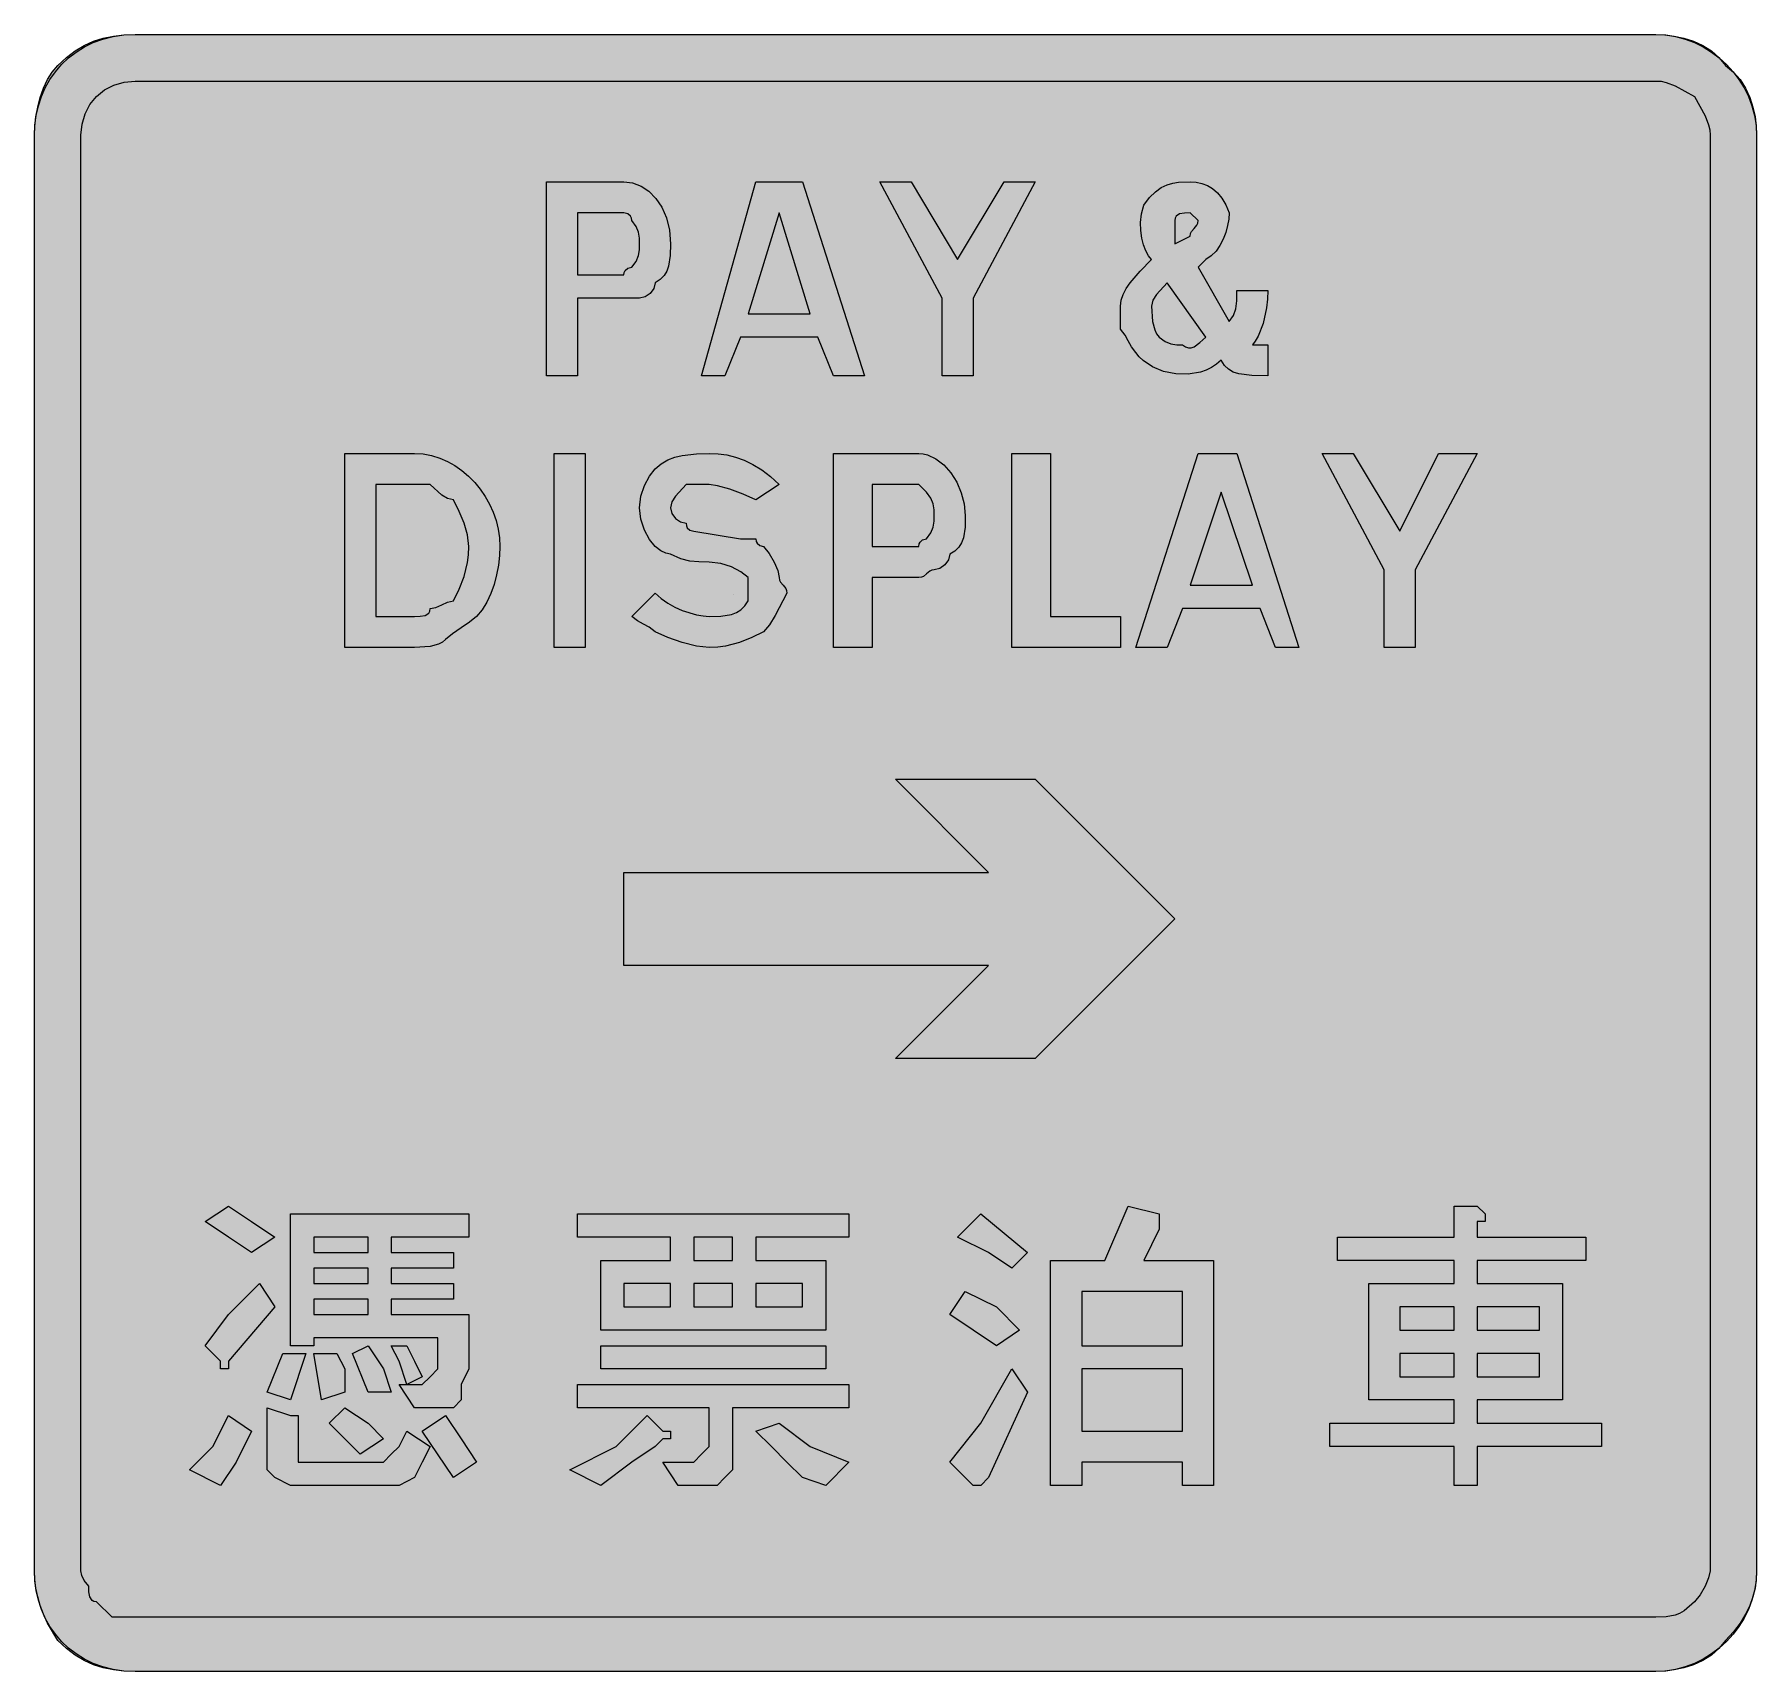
# Model space of a CAD drawing. Header units: metres. Extents: x 150 to 416, y 10 to 263.
import ezdxf

# ---------------------------------------------------------------- set-up
doc = ezdxf.new("R2010")
doc.units = ezdxf.units.M
for name, color, linetype, true_color in [('FILL_BLUE_0000FF', 7, 'Continuous', 0x0000ff), ('FILL_WHITE_FFFFFF', 7, 'Continuous', 0xffffff), ('STROKE_BLUE_0000FF', 7, 'Continuous', 0x0000ff), ('STROKE_WHITE_FFFFFF', 7, 'Continuous', 0xffffff)]:
    doc.layers.add(name, color=color, linetype=linetype, true_color=true_color)

msp = doc.modelspace()

# ---------------------------------------------------------------- hatches: boundary and pattern name
at = {"layer": 'FILL_BLUE_0000FF', "true_color": 0x0000ff}
h = msp.add_hatch(color=7, dxfattribs=at)
h.dxf.hatch_style = 1
h.paths.add_polyline_path([(157.09, 248.94), (157.57, 250.54), (158.32, 251.97), (159.33, 253.2), (160.56, 254.21), (161.99, 254.96), (163.59, 255.44), (165.33, 255.6), (400.53, 255.6), (401.38, 255.55), (402.14, 255.39), (403.53, 254.85), (406.53, 253.2), (408.18, 250.2), (408.72, 248.81), (408.88, 248.05), (408.93, 247.2), (408.93, 25.2), (408.72, 24.11), (408.18, 22.8), (407.41, 21.49), (406.53, 20.4), (404.92, 19.01), (404.21, 18.59), (403.53, 18.3), (402.14, 18.04), (400.53, 18), (165.33, 18), (161.73, 18), (159.33, 20.4), (158.93, 20.45), (158.64, 20.61), (158.28, 21.15), (158.15, 21.92), (158.13, 22.8), (157.44, 23.68), (157.08, 24.45), (156.93, 25.2), (156.93, 247.2), (157.09, 248.94)])
at = {"layer": 'FILL_WHITE_FFFFFF', "true_color": 0xffffff}
h = msp.add_hatch(color=7, dxfattribs=at)
h.dxf.hatch_style = 1
h.paths.add_polyline_path([(149.73, 247.2), (149.79, 248.6), (149.95, 250.07), (150.24, 251.57), (150.63, 253.05), (151.14, 254.48), (151.76, 255.81), (152.49, 256.99), (153.33, 258), (154.68, 259.24), (156.05, 260.27), (157.44, 261.1), (158.88, 261.75), (160.37, 262.23), (161.94, 262.56), (163.58, 262.74), (165.33, 262.8), (400.53, 262.8), (401.93, 262.74), (403.4, 262.56), (404.9, 262.23), (406.38, 261.75), (407.81, 261.1), (409.14, 260.27), (410.32, 259.24), (411.33, 258), (412.57, 256.99), (413.6, 255.81), (414.43, 254.48), (415.08, 253.05), (415.56, 251.57), (415.89, 250.07), (416.07, 248.6), (416.13, 247.2), (416.13, 25.2), (416.07, 23.85), (415.89, 22.5), (415.56, 21.15), (415.08, 19.8), (414.43, 18.45), (413.6, 17.1), (412.57, 15.75), (411.33, 14.4), (410.32, 13.16), (409.14, 12.13), (407.81, 11.3), (406.38, 10.65), (404.9, 10.17), (403.4, 9.84), (401.93, 9.66), (400.53, 9.6), (165.33, 9.6), (163.58, 9.66), (161.94, 9.84), (160.37, 10.17), (158.88, 10.65), (157.44, 11.3), (156.05, 12.13), (154.68, 13.16), (153.33, 14.4), (151.76, 17.1), (151.14, 18.45), (150.63, 19.8), (150.24, 21.15), (149.95, 22.5), (149.79, 23.85), (149.73, 25.2), (149.73, 247.2)])
h = msp.add_hatch(color=7, dxfattribs=at)
h.dxf.hatch_style = 1
h.paths.add_polyline_path([(243.57, 239.34), (244.79, 238.54), (245.88, 237.45), (246.8, 236.07), (247.51, 234.43), (247.97, 232.54), (248.13, 230.4), (248.09, 228.62), (247.83, 226.95), (247.54, 226.19), (247.12, 225.51), (246.52, 224.9), (245.73, 224.4), (245.52, 223.52), (244.98, 222.75), (244.21, 222.21), (243.33, 222), (240.93, 222), (233.73, 222), (233.73, 210), (228.93, 210), (228.93, 240), (240.93, 240), (242.27, 239.83), (243.57, 239.34)])
h.paths.add_polyline_path([(239.73, 225.6), (240.93, 225.6), (240.98, 226), (241.12, 226.29), (241.53, 226.65), (242.13, 226.8), (242.82, 227.7), (243.18, 228.6), (243.31, 229.5), (243.33, 230.4), (243.31, 231.3), (243.18, 232.2), (242.82, 233.1), (242.13, 234), (242.08, 234.4), (241.94, 234.69), (241.53, 235.05), (240.93, 235.2), (239.73, 235.2), (233.73, 235.2), (233.73, 225.6), (239.73, 225.6)], flags=16)
h = msp.add_hatch(color=7, dxfattribs=at)
h.dxf.hatch_style = 1
h.paths.add_polyline_path([(278.13, 210), (273.33, 210), (270.93, 216), (258.93, 216), (256.53, 210), (252.93, 210), (261.33, 240), (268.53, 240), (278.13, 210)])
h.paths.add_polyline_path([(260.13, 219.6), (269.73, 219.6), (264.93, 235.2), (260.13, 219.6)], flags=16)
h = msp.add_hatch(color=7, dxfattribs=at)
h.dxf.hatch_style = 1
h.paths.add_polyline_path([(285.33, 240), (292.53, 228), (299.73, 240), (304.53, 240), (294.93, 222), (294.93, 210), (290.13, 210), (290.13, 222), (280.53, 240), (285.33, 240)])
h = msp.add_hatch(color=7, dxfattribs=at)
h.dxf.hatch_style = 1
h.paths.add_polyline_path([(318.44, 216.3), (317.73, 217.2), (317.73, 220.8), (317.84, 221.7), (318.14, 222.6), (318.62, 223.5), (319.23, 224.4), (320.77, 226.2), (322.53, 228), (322.08, 228.56), (321.67, 229.31), (321.31, 230.24), (321.03, 231.3), (320.87, 232.48), (320.84, 233.74), (320.99, 235.05), (321.33, 236.4), (322.23, 237.59), (323.13, 238.48), (324.03, 239.12), (324.93, 239.55), (325.83, 239.81), (326.73, 239.94), (328.53, 240), (329.43, 239.94), (330.31, 239.76), (331.17, 239.43), (331.98, 238.95), (332.74, 238.3), (333.42, 237.47), (334.03, 236.44), (334.53, 235.2), (334.47, 234.25), (334.3, 233.23), (334.02, 232.18), (333.63, 231.15), (333.12, 230.17), (332.51, 229.29), (331.77, 228.56), (330.93, 228), (329.73, 226.8), (334.53, 218.4), (335.22, 219.32), (335.58, 220.35), (335.71, 221.61), (335.73, 223.2), (340.53, 223.2), (340.48, 221.85), (340.32, 220.54), (339.78, 218.1), (339.01, 216.11), (338.58, 215.36), (338.13, 214.8), (340.53, 214.8), (340.53, 210), (338.06, 210.04), (336.03, 210.3), (335.19, 210.59), (334.45, 211.01), (333.84, 211.61), (333.33, 212.4), (332.61, 211.78), (331.83, 211.27), (330.98, 210.87), (330.09, 210.56), (328.2, 210.25), (326.28, 210.3), (324.41, 210.69), (322.7, 211.39), (321.24, 212.37), (320.63, 212.95), (320.13, 213.6), (319.42, 214.5), (318.93, 215.4), (318.44, 216.3)])
h.paths.add_polyline_path([(322.53, 220.8), (322.68, 218.4), (323.04, 217.09), (323.33, 216.5), (323.73, 216), (324.63, 215.31), (325.53, 214.95), (326.43, 214.82), (327.33, 214.8), (327.78, 214.46), (328.23, 214.31), (328.68, 214.34), (329.13, 214.5), (330.03, 215.14), (330.93, 216), (324.93, 224.4), (323.28, 222.6), (322.74, 221.7), (322.53, 220.8)], flags=16)
h.paths.add_polyline_path([(328.58, 232), (328.72, 232.31), (329.13, 232.8), (329.54, 233.29), (329.68, 233.6), (329.73, 234), (328.53, 235.2), (327.65, 235.18), (326.88, 235.05), (326.34, 234.69), (326.18, 234.4), (326.13, 234), (326.13, 230.4), (328.53, 231.6), (328.58, 232)], flags=16)
h = msp.add_hatch(color=7, dxfattribs=at)
h.dxf.hatch_style = 1
h.paths.add_polyline_path([(211.16, 197.68), (212.42, 197.29), (213.63, 196.76), (214.78, 196.11), (215.87, 195.34), (216.89, 194.47), (217.83, 193.5), (218.69, 192.45), (219.45, 191.32), (220.12, 190.13), (220.68, 188.89), (221.13, 187.6), (221.46, 186.29), (221.66, 184.95), (221.73, 183.6), (221.67, 182.2), (221.51, 180.73), (221.22, 179.23), (220.83, 177.75), (220.32, 176.32), (219.71, 174.99), (218.97, 173.81), (218.13, 172.8), (217.04, 171.9), (215.73, 171), (214.42, 170.1), (213.33, 169.2), (212.83, 168.8), (212.24, 168.51), (210.93, 168.15), (208.53, 168), (197.73, 168), (197.73, 198), (208.53, 198), (209.86, 197.92), (211.16, 197.68)])
h.paths.add_polyline_path([(202.53, 172.8), (208.53, 172.8), (209.41, 172.82), (210.18, 172.95), (210.72, 173.31), (210.88, 173.6), (210.93, 174), (211.83, 174.19), (212.73, 174.6), (213.63, 175.01), (214.53, 175.2), (215.41, 177.02), (216.18, 178.95), (216.72, 181.11), (216.88, 182.3), (216.93, 183.6), (216.72, 185.4), (216.18, 187.2), (215.41, 189), (214.53, 190.8), (213.63, 191.01), (212.73, 191.55), (210.93, 193.2), (208.53, 193.2), (202.53, 193.2), (202.53, 172.8)], flags=16)
h = msp.add_hatch(color=7, dxfattribs=at)
h.dxf.hatch_style = 1
h.paths.add_polyline_path([(230.13, 198), (234.93, 198), (234.93, 168), (230.13, 168), (230.13, 198)])
h = msp.add_hatch(color=7, dxfattribs=at)
h.dxf.hatch_style = 1
h.paths.add_polyline_path([(259.36, 191.68), (257.28, 192.45), (255.42, 192.99), (254.13, 193.2), (250.53, 193.2), (248.88, 191.4), (248.34, 190.5), (248.13, 189.6), (248.34, 188.72), (248.88, 187.95), (249.65, 187.41), (250.53, 187.2), (250.58, 186.8), (250.72, 186.51), (251.13, 186.15), (251.73, 186), (258.93, 184.8), (261.33, 184.8), (261.38, 184.4), (261.52, 184.11), (261.93, 183.75), (262.53, 183.6), (263.41, 182.51), (264.18, 181.2), (264.72, 179.89), (264.93, 178.8), (264.98, 178.4), (265.12, 178.09), (265.53, 177.6), (265.94, 177.11), (266.08, 176.8), (266.13, 176.4), (264.33, 172.95), (263.43, 171.51), (262.53, 170.4), (260.71, 169.52), (258.78, 168.75), (256.62, 168.21), (255.43, 168.05), (254.13, 168), (252.14, 168.21), (249.93, 168.75), (247.72, 169.52), (245.73, 170.4), (244.83, 171.11), (243.93, 171.6), (243.03, 172.09), (242.13, 172.8), (245.73, 176.4), (246.68, 175.56), (247.72, 174.82), (248.81, 174.21), (249.93, 173.7), (252.14, 173.03), (253.18, 172.86), (254.13, 172.8), (255.91, 172.84), (257.58, 173.1), (258.34, 173.39), (259.02, 173.81), (259.63, 174.41), (260.13, 175.2), (260.13, 178.8), (259.02, 179.68), (257.58, 180.45), (255.91, 180.99), (254.13, 181.2), (252.52, 181.22), (251.13, 181.35), (249.74, 181.71), (248.13, 182.4), (247.38, 182.55), (246.61, 182.91), (245.73, 183.6), (244.85, 184.71), (244.08, 186.15), (243.54, 187.82), (243.33, 189.6), (243.54, 191.38), (244.08, 193.05), (244.85, 194.49), (245.73, 195.6), (246.68, 196.39), (247.72, 196.99), (248.81, 197.41), (249.93, 197.7), (252.14, 197.96), (254.13, 198), (255.48, 197.94), (256.83, 197.76), (258.18, 197.43), (259.53, 196.95), (260.88, 196.3), (262.23, 195.47), (263.58, 194.44), (264.93, 193.2), (261.33, 190.8), (259.36, 191.68)])
h = msp.add_hatch(color=7, dxfattribs=at)
h.dxf.hatch_style = 1
h.paths.add_polyline_path([(287.87, 197.78), (289.17, 197.17), (290.39, 196.23), (291.48, 195), (292.4, 193.55), (293.11, 191.92), (293.57, 190.19), (293.73, 188.4), (293.69, 186.62), (293.43, 184.95), (293.14, 184.19), (292.72, 183.51), (292.12, 182.9), (291.33, 182.4), (291.12, 181.52), (290.58, 180.75), (289.81, 180.21), (288.93, 180), (288.53, 179.95), (288.22, 179.81), (287.73, 179.4), (287.24, 178.99), (286.93, 178.85), (286.53, 178.8), (279.33, 178.8), (279.33, 168), (273.33, 168), (273.33, 198), (286.53, 198), (287.2, 197.94), (287.87, 197.78)])
h.paths.add_polyline_path([(285.33, 183.6), (286.53, 183.6), (286.58, 184), (286.72, 184.29), (287.13, 184.65), (287.73, 184.8), (288.42, 185.7), (288.78, 186.6), (288.91, 187.5), (288.93, 188.4), (288.91, 189.3), (288.78, 190.2), (288.42, 191.1), (287.73, 192), (286.53, 193.2), (285.33, 193.2), (279.33, 193.2), (279.33, 183.6), (285.33, 183.6)], flags=16)
h = msp.add_hatch(color=7, dxfattribs=at)
h.dxf.hatch_style = 1
h.paths.add_polyline_path([(300.93, 198), (306.93, 198), (306.93, 172.8), (317.73, 172.8), (317.73, 168), (300.93, 168), (300.93, 198)])
h = msp.add_hatch(color=7, dxfattribs=at)
h.dxf.hatch_style = 1
h.paths.add_polyline_path([(345.33, 168), (341.73, 168), (339.33, 174), (327.33, 174), (324.93, 168), (320.13, 168), (329.73, 198), (335.73, 198), (345.33, 168)])
h.paths.add_polyline_path([(328.53, 177.6), (338.13, 177.6), (333.33, 192), (328.53, 177.6)], flags=16)
h = msp.add_hatch(color=7, dxfattribs=at)
h.dxf.hatch_style = 1
h.paths.add_polyline_path([(353.73, 198), (360.93, 186), (366.93, 198), (372.93, 198), (363.33, 180), (363.33, 168), (358.53, 168), (358.53, 180), (348.93, 198), (353.73, 198)])
h = msp.add_hatch(color=7, dxfattribs=at)
h.dxf.hatch_style = 1
h.paths.add_polyline_path([(326.13, 126), (304.53, 104.4), (282.93, 104.4), (297.33, 118.8), (240.93, 118.8), (240.93, 133.2), (297.33, 133.2), (282.93, 147.6), (304.53, 147.6), (326.13, 126)])
h = msp.add_hatch(color=7, dxfattribs=at)
h.dxf.hatch_style = 1
h.paths.add_polyline_path([(183.33, 79.2), (186.93, 76.8), (183.33, 74.4), (179.73, 76.8), (176.13, 79.2), (179.73, 81.6), (183.33, 79.2)])
h = msp.add_hatch(color=7, dxfattribs=at)
h.dxf.hatch_style = 1
h.paths.add_polyline_path([(204.93, 74.4), (214.53, 74.4), (214.53, 72), (204.93, 72), (204.93, 69.6), (214.53, 69.6), (214.53, 67.2), (204.93, 67.2), (204.93, 64.8), (216.93, 64.8), (216.93, 57.6), (216.93, 56.4), (215.73, 54), (215.73, 52.8), (215.73, 51.6), (214.53, 50.4), (213.33, 50.4), (212.13, 50.4), (209.73, 50.4), (208.53, 50.4), (206.13, 54), (208.53, 54), (209.73, 54), (210.93, 55.2), (212.13, 56.4), (212.13, 57.6), (212.13, 61.2), (192.93, 61.2), (192.93, 60), (189.33, 60), (189.33, 80.4), (216.93, 80.4), (216.93, 76.8), (204.93, 76.8), (204.93, 74.4)])
h.paths.add_polyline_path([(192.93, 74.4), (201.33, 74.4), (201.33, 76.8), (192.93, 76.8), (192.93, 74.4)], flags=16)
h.paths.add_polyline_path([(192.93, 67.2), (192.93, 64.8), (201.33, 64.8), (201.33, 67.2), (192.93, 67.2)], flags=16)
h.paths.add_polyline_path([(201.33, 72), (192.93, 72), (192.93, 69.6), (201.33, 69.6), (201.33, 72)], flags=16)
h = msp.add_hatch(color=7, dxfattribs=at)
h.dxf.hatch_style = 1
h.paths.add_polyline_path([(272.13, 73.2), (272.13, 62.4), (237.33, 62.4), (237.33, 73.2), (248.13, 73.2), (248.13, 76.8), (233.73, 76.8), (233.73, 80.4), (275.73, 80.4), (275.73, 76.8), (261.33, 76.8), (261.33, 73.2), (272.13, 73.2)])
h.paths.add_polyline_path([(257.73, 73.2), (257.73, 76.8), (251.73, 76.8), (251.73, 73.2), (257.73, 73.2)], flags=16)
h.paths.add_polyline_path([(251.73, 66), (257.73, 66), (257.73, 69.6), (251.73, 69.6), (251.73, 66)], flags=16)
h.paths.add_polyline_path([(261.33, 69.6), (261.33, 66), (268.53, 66), (268.53, 69.6), (261.33, 69.6)], flags=16)
h.paths.add_polyline_path([(240.93, 69.6), (240.93, 66), (248.13, 66), (248.13, 69.6), (240.93, 69.6)], flags=16)
h = msp.add_hatch(color=7, dxfattribs=at)
h.dxf.hatch_style = 1
h.paths.add_polyline_path([(303.33, 74.4), (300.93, 72), (297.33, 74.4), (292.53, 76.8), (296.13, 80.4), (303.33, 74.4)])
h = msp.add_hatch(color=7, dxfattribs=at)
h.dxf.hatch_style = 1
h.paths.add_polyline_path([(332.13, 38.4), (327.33, 38.4), (327.33, 42), (311.73, 42), (311.73, 38.4), (306.93, 38.4), (306.93, 73.2), (315.33, 73.2), (318.93, 81.6), (323.73, 80.4), (323.73, 79.2), (323.73, 78), (321.33, 73.2), (332.13, 73.2), (332.13, 38.4)])
h.paths.add_polyline_path([(311.73, 68.4), (311.73, 60), (327.33, 60), (327.33, 68.4), (311.73, 68.4)], flags=16)
h.paths.add_polyline_path([(327.33, 56.4), (311.73, 56.4), (311.73, 46.8), (327.33, 46.8), (327.33, 56.4)], flags=16)
h = msp.add_hatch(color=7, dxfattribs=at)
h.dxf.hatch_style = 1
h.paths.add_polyline_path([(374.13, 79.2), (372.93, 79.2), (372.93, 76.8), (389.73, 76.8), (389.73, 73.2), (372.93, 73.2), (372.93, 69.6), (386.13, 69.6), (386.13, 51.6), (372.93, 51.6), (372.93, 48), (392.13, 48), (392.13, 44.4), (372.93, 44.4), (372.93, 38.4), (369.33, 38.4), (369.33, 44.4), (350.13, 44.4), (350.13, 48), (369.33, 48), (369.33, 51.6), (356.13, 51.6), (356.13, 69.6), (369.33, 69.6), (369.33, 73.2), (351.33, 73.2), (351.33, 76.8), (369.33, 76.8), (369.33, 81.6), (372.93, 81.6), (374.13, 80.4), (374.13, 79.2)])
h.paths.add_polyline_path([(369.33, 62.4), (369.33, 66), (360.93, 66), (360.93, 62.4), (369.33, 62.4)], flags=16)
h.paths.add_polyline_path([(360.93, 55.2), (369.33, 55.2), (369.33, 58.8), (360.93, 58.8), (360.93, 55.2)], flags=16)
h.paths.add_polyline_path([(372.93, 66), (372.93, 62.4), (382.53, 62.4), (382.53, 66), (372.93, 66)], flags=16)
h.paths.add_polyline_path([(382.53, 58.8), (372.93, 58.8), (372.93, 55.2), (382.53, 55.2), (382.53, 58.8)], flags=16)
h = msp.add_hatch(color=7, dxfattribs=at)
h.dxf.hatch_style = 1
h.paths.add_polyline_path([(179.73, 57.6), (179.73, 56.4), (178.53, 56.4), (178.53, 57.6), (176.13, 60), (179.73, 64.8), (184.53, 69.6), (186.93, 66), (179.73, 57.6)])
h = msp.add_hatch(color=7, dxfattribs=at)
h.dxf.hatch_style = 1
h.paths.add_polyline_path([(298.53, 66), (302.13, 62.4), (298.53, 60), (294.93, 62.4), (291.33, 64.8), (293.73, 68.4), (298.53, 66)])
h = msp.add_hatch(color=7, dxfattribs=at)
h.dxf.hatch_style = 1
h.paths.add_polyline_path([(191.73, 58.8), (189.33, 51.6), (185.73, 52.8), (188.13, 58.8), (191.73, 58.8)])
h = msp.add_hatch(color=7, dxfattribs=at)
h.dxf.hatch_style = 1
h.paths.add_polyline_path([(197.73, 56.4), (197.73, 52.8), (194.13, 51.6), (192.93, 58.8), (196.53, 58.8), (197.73, 56.4)])
h = msp.add_hatch(color=7, dxfattribs=at)
h.dxf.hatch_style = 1
h.paths.add_polyline_path([(203.73, 56.4), (204.93, 52.8), (201.33, 52.8), (198.93, 58.8), (201.33, 60), (203.73, 56.4)])
h = msp.add_hatch(color=7, dxfattribs=at)
h.dxf.hatch_style = 1
h.paths.add_polyline_path([(208.53, 57.6), (209.73, 55.2), (207.33, 54), (206.13, 57.6), (204.93, 60), (207.33, 60), (208.53, 57.6)])
h = msp.add_hatch(color=7, dxfattribs=at)
h.dxf.hatch_style = 1
h.paths.add_polyline_path([(272.13, 60), (272.13, 56.4), (237.33, 56.4), (237.33, 60), (272.13, 60)])
h = msp.add_hatch(color=7, dxfattribs=at)
h.dxf.hatch_style = 1
h.paths.add_polyline_path([(297.33, 39.6), (296.13, 38.4), (294.93, 38.4), (293.73, 39.6), (291.33, 42), (296.13, 48), (300.93, 56.4), (303.33, 52.8), (297.33, 39.6)])
h = msp.add_hatch(color=7, dxfattribs=at)
h.dxf.hatch_style = 1
h.paths.add_polyline_path([(275.73, 50.4), (257.73, 50.4), (257.73, 43.2), (257.73, 40.8), (256.53, 39.6), (255.33, 38.4), (252.93, 38.4), (249.33, 38.4), (246.93, 42), (250.53, 42), (251.73, 42), (252.93, 43.2), (254.13, 44.4), (254.13, 45.6), (254.13, 50.4), (233.73, 50.4), (233.73, 54), (275.73, 54), (275.73, 50.4)])
h = msp.add_hatch(color=7, dxfattribs=at)
h.dxf.hatch_style = 1
h.paths.add_polyline_path([(180.93, 42), (178.53, 38.4), (173.73, 40.8), (177.33, 44.4), (179.73, 49.2), (183.33, 46.8), (180.93, 42)])
h = msp.add_hatch(color=7, dxfattribs=at)
h.dxf.hatch_style = 1
h.paths.add_polyline_path([(189.33, 49.2), (190.53, 49.2), (190.53, 48), (190.53, 44.4), (190.53, 43.2), (190.53, 42), (191.73, 42), (192.93, 42), (201.33, 42), (203.73, 42), (204.93, 43.2), (206.13, 44.4), (207.33, 46.8), (210.93, 44.4), (209.73, 42), (208.53, 39.6), (206.13, 38.4), (203.73, 38.4), (191.73, 38.4), (189.33, 38.4), (186.93, 39.6), (185.73, 40.8), (185.73, 43.2), (185.73, 50.4), (189.33, 49.2)])
h = msp.add_hatch(color=7, dxfattribs=at)
h.dxf.hatch_style = 1
h.paths.add_polyline_path([(201.33, 48), (203.73, 45.6), (200.13, 43.2), (197.73, 45.6), (195.33, 48), (197.73, 50.4), (201.33, 48)])
h = msp.add_hatch(color=7, dxfattribs=at)
h.dxf.hatch_style = 1
h.paths.add_polyline_path([(215.73, 45.6), (218.13, 42), (214.53, 39.6), (209.73, 46.8), (213.33, 49.2), (215.73, 45.6)])
h = msp.add_hatch(color=7, dxfattribs=at)
h.dxf.hatch_style = 1
h.paths.add_polyline_path([(248.13, 46.8), (248.13, 45.6), (246.93, 45.6), (245.73, 44.4), (242.13, 42), (237.33, 38.4), (232.53, 40.8), (239.73, 44.4), (244.53, 49.2), (246.93, 46.8), (248.13, 46.8)])
h = msp.add_hatch(color=7, dxfattribs=at)
h.dxf.hatch_style = 1
h.paths.add_polyline_path([(269.73, 44.4), (275.73, 42), (272.13, 38.4), (268.53, 39.6), (266.13, 42), (263.73, 44.4), (261.33, 46.8), (264.93, 48), (269.73, 44.4)])

# ---------------------------------------------------------------- linework, layer by layer
at = {"layer": 'FILL_BLUE_0000FF', "lineweight": 0, "true_color": 0x0000ff}
msp.add_lwpolyline([(157.09, 248.94), (157.57, 250.54), (158.32, 251.97), (159.33, 253.2), (160.56, 254.21), (161.99, 254.96), (163.59, 255.44), (165.33, 255.6), (400.53, 255.6), (401.38, 255.55), (402.14, 255.39), (403.53, 254.85), (406.53, 253.2), (408.18, 250.2), (408.72, 248.81), (408.88, 248.05), (408.93, 247.2), (408.93, 25.2), (408.72, 24.11), (408.18, 22.8), (407.41, 21.49), (406.53, 20.4), (404.92, 19.01), (404.21, 18.59), (403.53, 18.3), (402.14, 18.04), (400.53, 18), (165.33, 18), (161.73, 18), (159.33, 20.4), (158.93, 20.45), (158.64, 20.61), (158.28, 21.15), (158.15, 21.92), (158.13, 22.8), (157.44, 23.68), (157.08, 24.45), (156.93, 25.2), (156.93, 247.2)], close=True, dxfattribs=at)
at = {"layer": 'FILL_WHITE_FFFFFF', "lineweight": 0, "true_color": 0xffffff}
for points in [[(149.73, 247.2), (149.79, 248.6), (149.95, 250.07), (150.24, 251.57), (150.63, 253.05), (151.14, 254.48), (151.76, 255.81), (152.49, 256.99), (153.33, 258), (154.68, 259.24), (156.05, 260.27), (157.44, 261.1), (158.88, 261.75), (160.37, 262.23), (161.94, 262.56), (163.58, 262.74), (165.33, 262.8), (400.53, 262.8), (401.93, 262.74), (403.4, 262.56), (404.9, 262.23), (406.38, 261.75), (407.81, 261.1), (409.14, 260.27), (410.32, 259.24), (411.33, 258), (412.57, 256.99), (413.6, 255.81), (414.43, 254.48), (415.08, 253.05), (415.56, 251.57), (415.89, 250.07), (416.07, 248.6), (416.13, 247.2), (416.13, 25.2), (416.07, 23.85), (415.89, 22.5), (415.56, 21.15), (415.08, 19.8), (414.43, 18.45), (413.6, 17.1), (412.57, 15.75), (411.33, 14.4), (410.32, 13.16), (409.14, 12.13), (407.81, 11.3), (406.38, 10.65), (404.9, 10.17), (403.4, 9.84), (401.93, 9.66), (400.53, 9.6), (165.33, 9.6), (163.58, 9.66), (161.94, 9.84), (160.37, 10.17), (158.88, 10.65), (157.44, 11.3), (156.05, 12.13), (154.68, 13.16), (153.33, 14.4), (151.76, 17.1), (151.14, 18.45), (150.63, 19.8), (150.24, 21.15), (149.95, 22.5), (149.79, 23.85), (149.73, 25.2)], [(243.57, 239.34), (244.79, 238.54), (245.88, 237.45), (246.8, 236.07), (247.51, 234.43), (247.97, 232.54), (248.13, 230.4), (248.09, 228.62), (247.83, 226.95), (247.54, 226.19), (247.12, 225.51), (246.52, 224.9), (245.73, 224.4), (245.52, 223.52), (244.98, 222.75), (244.21, 222.21), (243.33, 222), (240.93, 222), (233.73, 222), (233.73, 210), (228.93, 210), (228.93, 240), (240.93, 240), (242.27, 239.83)], [(278.13, 210), (273.33, 210), (270.93, 216), (258.93, 216), (256.53, 210), (252.93, 210), (261.33, 240), (268.53, 240)], [(285.33, 240), (292.53, 228), (299.73, 240), (304.53, 240), (294.93, 222), (294.93, 210), (290.13, 210), (290.13, 222), (280.53, 240)], [(318.44, 216.3), (317.73, 217.2), (317.73, 220.8), (317.84, 221.7), (318.14, 222.6), (318.62, 223.5), (319.23, 224.4), (320.77, 226.2), (322.53, 228), (322.08, 228.56), (321.67, 229.31), (321.31, 230.24), (321.03, 231.3), (320.87, 232.48), (320.84, 233.74), (320.99, 235.05), (321.33, 236.4), (322.23, 237.59), (323.13, 238.48), (324.03, 239.12), (324.93, 239.55), (325.83, 239.81), (326.73, 239.94), (328.53, 240), (329.43, 239.94), (330.31, 239.76), (331.17, 239.43), (331.98, 238.95), (332.74, 238.3), (333.42, 237.47), (334.03, 236.44), (334.53, 235.2), (334.47, 234.25), (334.3, 233.23), (334.02, 232.18), (333.63, 231.15), (333.12, 230.17), (332.51, 229.29), (331.77, 228.56), (330.93, 228), (329.73, 226.8), (334.53, 218.4), (335.22, 219.32), (335.58, 220.35), (335.71, 221.61), (335.73, 223.2), (340.53, 223.2), (340.48, 221.85), (340.32, 220.54), (339.78, 218.1), (339.01, 216.11), (338.58, 215.36), (338.13, 214.8), (340.53, 214.8), (340.53, 210), (338.06, 210.04), (336.03, 210.3), (335.19, 210.59), (334.45, 211.01), (333.84, 211.61), (333.33, 212.4), (332.61, 211.78), (331.83, 211.27), (330.98, 210.87), (330.09, 210.56), (328.2, 210.25), (326.28, 210.3), (324.41, 210.69), (322.7, 211.39), (321.24, 212.37), (320.63, 212.95), (320.13, 213.6), (319.42, 214.5), (318.93, 215.4)], [(239.73, 225.6), (240.93, 225.6), (240.98, 226), (241.12, 226.29), (241.53, 226.65), (242.13, 226.8), (242.82, 227.7), (243.18, 228.6), (243.31, 229.5), (243.33, 230.4), (243.31, 231.3), (243.18, 232.2), (242.82, 233.1), (242.13, 234), (242.08, 234.4), (241.94, 234.69), (241.53, 235.05), (240.93, 235.2), (239.73, 235.2), (233.73, 235.2), (233.73, 225.6)], [(260.13, 219.6), (269.73, 219.6), (264.93, 235.2)], [(328.58, 232), (328.72, 232.31), (329.13, 232.8), (329.54, 233.29), (329.68, 233.6), (329.73, 234), (328.53, 235.2), (327.65, 235.18), (326.88, 235.05), (326.34, 234.69), (326.18, 234.4), (326.13, 234), (326.13, 230.4), (328.53, 231.6)], [(322.53, 220.8), (322.68, 218.4), (323.04, 217.09), (323.33, 216.5), (323.73, 216), (324.63, 215.31), (325.53, 214.95), (326.43, 214.82), (327.33, 214.8), (327.78, 214.46), (328.23, 214.31), (328.68, 214.34), (329.13, 214.5), (330.03, 215.14), (330.93, 216), (324.93, 224.4), (323.28, 222.6), (322.74, 221.7)], [(211.16, 197.68), (212.42, 197.29), (213.63, 196.76), (214.78, 196.11), (215.87, 195.34), (216.89, 194.47), (217.83, 193.5), (218.69, 192.45), (219.45, 191.32), (220.12, 190.13), (220.68, 188.89), (221.13, 187.6), (221.46, 186.29), (221.66, 184.95), (221.73, 183.6), (221.67, 182.2), (221.51, 180.73), (221.22, 179.23), (220.83, 177.75), (220.32, 176.32), (219.71, 174.99), (218.97, 173.81), (218.13, 172.8), (217.04, 171.9), (215.73, 171), (214.42, 170.1), (213.33, 169.2), (212.83, 168.8), (212.24, 168.51), (210.93, 168.15), (208.53, 168), (197.73, 168), (197.73, 198), (208.53, 198), (209.86, 197.92)], [(230.13, 198), (234.93, 198), (234.93, 168), (230.13, 168)], [(259.36, 191.68), (257.28, 192.45), (255.42, 192.99), (254.13, 193.2), (250.53, 193.2), (248.88, 191.4), (248.34, 190.5), (248.13, 189.6), (248.34, 188.72), (248.88, 187.95), (249.65, 187.41), (250.53, 187.2), (250.58, 186.8), (250.72, 186.51), (251.13, 186.15), (251.73, 186), (258.93, 184.8), (261.33, 184.8), (261.38, 184.4), (261.52, 184.11), (261.93, 183.75), (262.53, 183.6), (263.41, 182.51), (264.18, 181.2), (264.72, 179.89), (264.93, 178.8), (264.98, 178.4), (265.12, 178.09), (265.53, 177.6), (265.94, 177.11), (266.08, 176.8), (266.13, 176.4), (264.33, 172.95), (263.43, 171.51), (262.53, 170.4), (260.71, 169.52), (258.78, 168.75), (256.62, 168.21), (255.43, 168.05), (254.13, 168), (252.14, 168.21), (249.93, 168.75), (247.72, 169.52), (245.73, 170.4), (244.83, 171.11), (243.93, 171.6), (243.03, 172.09), (242.13, 172.8), (245.73, 176.4), (246.68, 175.56), (247.72, 174.82), (248.81, 174.21), (249.93, 173.7), (252.14, 173.03), (253.18, 172.86), (254.13, 172.8), (255.91, 172.84), (257.58, 173.1), (258.34, 173.39), (259.02, 173.81), (259.63, 174.41), (260.13, 175.2), (260.13, 178.8), (259.02, 179.68), (257.58, 180.45), (255.91, 180.99), (254.13, 181.2), (252.52, 181.22), (251.13, 181.35), (249.74, 181.71), (248.13, 182.4), (247.38, 182.55), (246.61, 182.91), (245.73, 183.6), (244.85, 184.71), (244.08, 186.15), (243.54, 187.82), (243.33, 189.6), (243.54, 191.38), (244.08, 193.05), (244.85, 194.49), (245.73, 195.6), (246.68, 196.39), (247.72, 196.99), (248.81, 197.41), (249.93, 197.7), (252.14, 197.96), (254.13, 198), (255.48, 197.94), (256.83, 197.76), (258.18, 197.43), (259.53, 196.95), (260.88, 196.3), (262.23, 195.47), (263.58, 194.44), (264.93, 193.2), (261.33, 190.8)], [(287.87, 197.78), (289.17, 197.17), (290.39, 196.23), (291.48, 195), (292.4, 193.55), (293.11, 191.92), (293.57, 190.19), (293.73, 188.4), (293.69, 186.62), (293.43, 184.95), (293.14, 184.19), (292.72, 183.51), (292.12, 182.9), (291.33, 182.4), (291.12, 181.52), (290.58, 180.75), (289.81, 180.21), (288.93, 180), (288.53, 179.95), (288.22, 179.81), (287.73, 179.4), (287.24, 178.99), (286.93, 178.85), (286.53, 178.8), (279.33, 178.8), (279.33, 168), (273.33, 168), (273.33, 198), (286.53, 198), (287.2, 197.94)], [(300.93, 198), (306.93, 198), (306.93, 172.8), (317.73, 172.8), (317.73, 168), (300.93, 168)], [(345.33, 168), (341.73, 168), (339.33, 174), (327.33, 174), (324.93, 168), (320.13, 168), (329.73, 198), (335.73, 198)], [(353.73, 198), (360.93, 186), (366.93, 198), (372.93, 198), (363.33, 180), (363.33, 168), (358.53, 168), (358.53, 180), (348.93, 198)], [(202.53, 172.8), (208.53, 172.8), (209.41, 172.82), (210.18, 172.95), (210.72, 173.31), (210.88, 173.6), (210.93, 174), (211.83, 174.19), (212.73, 174.6), (213.63, 175.01), (214.53, 175.2), (215.41, 177.02), (216.18, 178.95), (216.72, 181.11), (216.88, 182.3), (216.93, 183.6), (216.72, 185.4), (216.18, 187.2), (215.41, 189), (214.53, 190.8), (213.63, 191.01), (212.73, 191.55), (210.93, 193.2), (208.53, 193.2), (202.53, 193.2)], [(285.33, 183.6), (286.53, 183.6), (286.58, 184), (286.72, 184.29), (287.13, 184.65), (287.73, 184.8), (288.42, 185.7), (288.78, 186.6), (288.91, 187.5), (288.93, 188.4), (288.91, 189.3), (288.78, 190.2), (288.42, 191.1), (287.73, 192), (286.53, 193.2), (285.33, 193.2), (279.33, 193.2), (279.33, 183.6)], [(328.53, 177.6), (338.13, 177.6), (333.33, 192)], [(326.13, 126), (304.53, 104.4), (282.93, 104.4), (297.33, 118.8), (240.93, 118.8), (240.93, 133.2), (297.33, 133.2), (282.93, 147.6), (304.53, 147.6)], [(183.33, 79.2), (186.93, 76.8), (183.33, 74.4), (179.73, 76.8), (176.13, 79.2), (179.73, 81.6)], [(204.93, 74.4), (214.53, 74.4), (214.53, 72), (204.93, 72), (204.93, 69.6), (214.53, 69.6), (214.53, 67.2), (204.93, 67.2), (204.93, 64.8), (216.93, 64.8), (216.93, 57.6), (216.93, 56.4), (215.73, 54), (215.73, 52.8), (215.73, 51.6), (214.53, 50.4), (213.33, 50.4), (212.13, 50.4), (209.73, 50.4), (208.53, 50.4), (206.13, 54), (208.53, 54), (209.73, 54), (210.93, 55.2), (212.13, 56.4), (212.13, 57.6), (212.13, 61.2), (192.93, 61.2), (192.93, 60), (189.33, 60), (189.33, 80.4), (216.93, 80.4), (216.93, 76.8), (204.93, 76.8)], [(272.13, 73.2), (272.13, 62.4), (237.33, 62.4), (237.33, 73.2), (248.13, 73.2), (248.13, 76.8), (233.73, 76.8), (233.73, 80.4), (275.73, 80.4), (275.73, 76.8), (261.33, 76.8), (261.33, 73.2)], [(303.33, 74.4), (300.93, 72), (297.33, 74.4), (292.53, 76.8), (296.13, 80.4)], [(332.13, 38.4), (327.33, 38.4), (327.33, 42), (311.73, 42), (311.73, 38.4), (306.93, 38.4), (306.93, 73.2), (315.33, 73.2), (318.93, 81.6), (323.73, 80.4), (323.73, 79.2), (323.73, 78), (321.33, 73.2), (332.13, 73.2)], [(374.13, 79.2), (372.93, 79.2), (372.93, 76.8), (389.73, 76.8), (389.73, 73.2), (372.93, 73.2), (372.93, 69.6), (386.13, 69.6), (386.13, 51.6), (372.93, 51.6), (372.93, 48), (392.13, 48), (392.13, 44.4), (372.93, 44.4), (372.93, 38.4), (369.33, 38.4), (369.33, 44.4), (350.13, 44.4), (350.13, 48), (369.33, 48), (369.33, 51.6), (356.13, 51.6), (356.13, 69.6), (369.33, 69.6), (369.33, 73.2), (351.33, 73.2), (351.33, 76.8), (369.33, 76.8), (369.33, 81.6), (372.93, 81.6), (374.13, 80.4)], [(192.93, 74.4), (201.33, 74.4), (201.33, 76.8), (192.93, 76.8)], [(257.73, 73.2), (257.73, 76.8), (251.73, 76.8), (251.73, 73.2)], [(201.33, 72), (192.93, 72), (192.93, 69.6), (201.33, 69.6)], [(179.73, 57.6), (179.73, 56.4), (178.53, 56.4), (178.53, 57.6), (176.13, 60), (179.73, 64.8), (184.53, 69.6), (186.93, 66)], [(240.93, 69.6), (240.93, 66), (248.13, 66), (248.13, 69.6)], [(251.73, 66), (257.73, 66), (257.73, 69.6), (251.73, 69.6)], [(261.33, 69.6), (261.33, 66), (268.53, 66), (268.53, 69.6)], [(192.93, 67.2), (192.93, 64.8), (201.33, 64.8), (201.33, 67.2)], [(298.53, 66), (302.13, 62.4), (298.53, 60), (294.93, 62.4), (291.33, 64.8), (293.73, 68.4)], [(311.73, 68.4), (311.73, 60), (327.33, 60), (327.33, 68.4)], [(369.33, 62.4), (369.33, 66), (360.93, 66), (360.93, 62.4)], [(372.93, 66), (372.93, 62.4), (382.53, 62.4), (382.53, 66)], [(191.73, 58.8), (189.33, 51.6), (185.73, 52.8), (188.13, 58.8)], [(197.73, 56.4), (197.73, 52.8), (194.13, 51.6), (192.93, 58.8), (196.53, 58.8)], [(203.73, 56.4), (204.93, 52.8), (201.33, 52.8), (198.93, 58.8), (201.33, 60)], [(208.53, 57.6), (209.73, 55.2), (207.33, 54), (206.13, 57.6), (204.93, 60), (207.33, 60)], [(272.13, 60), (272.13, 56.4), (237.33, 56.4), (237.33, 60)], [(360.93, 55.2), (369.33, 55.2), (369.33, 58.8), (360.93, 58.8)], [(382.53, 58.8), (372.93, 58.8), (372.93, 55.2), (382.53, 55.2)], [(297.33, 39.6), (296.13, 38.4), (294.93, 38.4), (293.73, 39.6), (291.33, 42), (296.13, 48), (300.93, 56.4), (303.33, 52.8)], [(327.33, 56.4), (311.73, 56.4), (311.73, 46.8), (327.33, 46.8)], [(275.73, 50.4), (257.73, 50.4), (257.73, 43.2), (257.73, 40.8), (256.53, 39.6), (255.33, 38.4), (252.93, 38.4), (249.33, 38.4), (246.93, 42), (250.53, 42), (251.73, 42), (252.93, 43.2), (254.13, 44.4), (254.13, 45.6), (254.13, 50.4), (233.73, 50.4), (233.73, 54), (275.73, 54)], [(180.93, 42), (178.53, 38.4), (173.73, 40.8), (177.33, 44.4), (179.73, 49.2), (183.33, 46.8)], [(189.33, 49.2), (190.53, 49.2), (190.53, 48), (190.53, 44.4), (190.53, 43.2), (190.53, 42), (191.73, 42), (192.93, 42), (201.33, 42), (203.73, 42), (204.93, 43.2), (206.13, 44.4), (207.33, 46.8), (210.93, 44.4), (209.73, 42), (208.53, 39.6), (206.13, 38.4), (203.73, 38.4), (191.73, 38.4), (189.33, 38.4), (186.93, 39.6), (185.73, 40.8), (185.73, 43.2), (185.73, 50.4)], [(201.33, 48), (203.73, 45.6), (200.13, 43.2), (197.73, 45.6), (195.33, 48), (197.73, 50.4)], [(215.73, 45.6), (218.13, 42), (214.53, 39.6), (209.73, 46.8), (213.33, 49.2)], [(248.13, 46.8), (248.13, 45.6), (246.93, 45.6), (245.73, 44.4), (242.13, 42), (237.33, 38.4), (232.53, 40.8), (239.73, 44.4), (244.53, 49.2), (246.93, 46.8)], [(269.73, 44.4), (275.73, 42), (272.13, 38.4), (268.53, 39.6), (266.13, 42), (263.73, 44.4), (261.33, 46.8), (264.93, 48)]]:
    msp.add_lwpolyline(points, close=True, dxfattribs=at)
at = {"layer": 'STROKE_BLUE_0000FF', "lineweight": 0, "true_color": 0x0000ff}
msp.add_lwpolyline([(149.73, 25.2), (149.73, 247.2), (149.8, 248.76), (150.01, 250.28), (150.35, 251.76), (150.82, 253.18), (151.41, 254.54), (152.13, 255.83), (152.97, 257.03), (153.93, 258.15), (155, 259.17), (156.18, 260.08), (157.46, 260.87), (158.84, 261.54), (160.33, 262.08), (161.9, 262.47), (163.57, 262.72), (165.33, 262.8), (400.53, 262.8), (402.09, 262.72), (403.61, 262.47), (405.09, 262.08), (406.51, 261.54), (407.87, 260.87), (409.16, 260.08), (410.36, 259.17), (411.48, 258.15), (412.5, 257.03), (413.41, 255.83), (414.2, 254.54), (414.87, 253.18), (415.41, 251.76), (415.8, 250.28), (416.05, 248.76), (416.13, 247.2), (416.13, 25.2), (416.05, 23.64), (415.8, 22.12), (415.41, 20.64), (414.87, 19.22), (414.2, 17.86), (413.41, 16.57), (412.5, 15.37), (411.48, 14.25), (410.36, 13.23), (409.16, 12.32), (407.87, 11.53), (406.51, 10.86), (405.09, 10.32), (403.61, 9.93), (402.09, 9.68), (400.53, 9.6), (165.33, 9.6), (163.57, 9.68), (161.9, 9.93), (160.33, 10.32), (158.84, 10.86), (157.46, 11.53), (156.18, 12.32), (155, 13.23), (153.93, 14.25), (152.97, 15.37), (152.13, 16.57), (151.41, 17.86), (150.82, 19.22), (150.35, 20.64), (150.01, 22.12), (149.8, 23.64), (149.73, 25.2)], dxfattribs=at)
at = {"layer": 'STROKE_WHITE_FFFFFF', "lineweight": 0, "true_color": 0xffffff}
for points in [[(230.13, 198), (234.93, 198), (234.93, 168), (230.13, 168), (230.13, 198)], [(257.93, 176.24), (257.93, 176.24)]]:
    msp.add_lwpolyline(points, dxfattribs=at)

doc.saveas('drawing.dxf')
